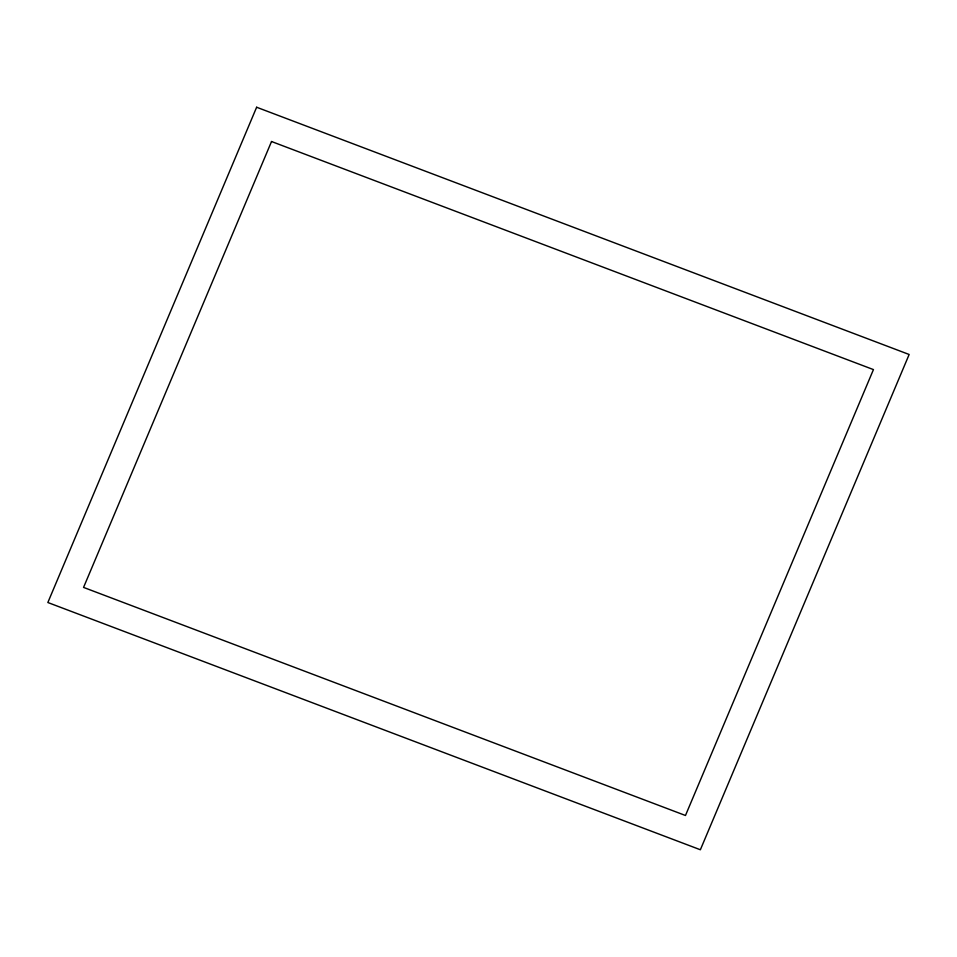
<?xml version="1.0" encoding="UTF-8"?>
<svg xmlns="http://www.w3.org/2000/svg" width="957" height="957" viewBox="0 0 957 957"><rect width="100%" height="100%" fill="white"/><g stroke="black" fill="none" stroke-linecap="round" stroke-linejoin="round"><path stroke-width="1.44" d="M256.632 107.244L47.85 602.515L700.368 849.756L909.15 354.485L256.632 107.244M271.525 141.516L83.558 587.407L685.475 815.484L873.442 369.593L271.525 141.516"/></g></svg>
